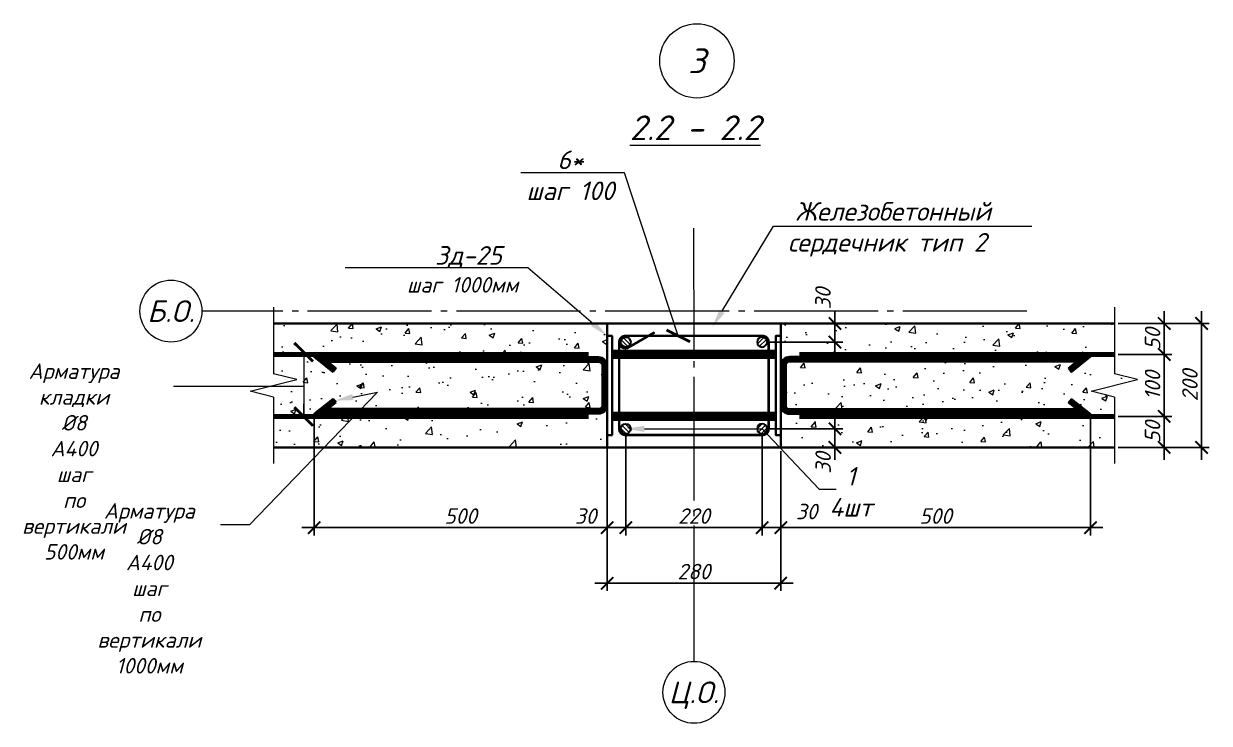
# Model space of a CAD drawing. Header units: millimetres. Extents: x -1807136 to 209800, y 0 to 410608.
# Drawn here: x 15975 to 17887, y 33328 to 34458 of the extents above; entities that cross this region are included whole.
import ezdxf
from ezdxf import colors
from ezdxf.entities.mleader import LeaderData, LeaderLine
from ezdxf.enums import TextEntityAlignment as Align
from ezdxf.math import Vec2, Vec3

# ---------------------------------------------------------------- set-up
doc = ezdxf.new("R2010")
doc.units = ezdxf.units.MM
doc.header["$PDMODE"] = 3
doc.linetypes.add('GOST2.303 5', pattern=[24, 20, -1.5, 1, -1.5])
doc.layers.get('0').update_dxf_attribs({"lineweight": 5})
doc.layers.get('Defpoints').update_dxf_attribs({"lineweight": 0})
for name, color, linetype, lineweight in [('!!!Металл разрез', 7, 'Continuous', 35), ('#Dimensions', 7, 'Continuous', 9), ('#Арматура', 152, 'Continuous', 30), ('#Бетон разрез', 22, 'Continuous', 40), ('#Выноски', 7, 'Continuous', 15), ('#Газобетон', 152, 'Continuous', 35), ('#Оси', 7, 'Continuous', 9), ('k_ Каркасы', 66, 'Continuous', 0), ('k_ Размеры', 7, 'Continuous', 15)]:
    doc.layers.add(name, color=color, linetype=linetype, lineweight=lineweight)
doc.layers.add('#Hatch', color=252, linetype='Continuous', lineweight=5, true_color=0x696969)
doc.layers.add('#Арматура вид_2', color=7, linetype='Continuous', lineweight=35, true_color=0x616161)
doc.styles.add('GOST 2.304', font='isocpeui.ttf')
doc.styles.get("Standard").update_dxf_attribs({"font": 'arial.ttf'})
doc.styles.add('STEP PR', font='isocpeui.ttf')
doc.dimstyles.new('SPDS', dxfattribs={"dimscale": 10, "dimtxt": 2.5, "dimasz": 2, "dimexe": 1.25, "dimexo": 0.625, "dimtad": 1, "dimdec": 0, "dimrnd": 0.001, "dimtxsty": 'STEP PR', "dimblk": 'ARCHTICK', "dimcen": 2.5, "dimdle": 2, "dimclrd": 256, "dimclre": 256, "dimclrt": 7, "dimadec": 0, "dimazin": 2, "dimtfac": 0.75, "dimtdec": 0, "dimtmove": 1, "dimatfit": 3, "dimfxl": 1, "dimtolj": 1, "dimarcsym": 1})

# ---------------------------------------------------------------- blocks, each defined once
blk = doc.blocks.new('*U29')
at = {"layer": '#Арматура', "lineweight": 0}
h = blk.add_hatch(dxfattribs=at)
h.set_pattern_fill('ANSI31', scale=1.6)
edge = h.paths.add_edge_path()
edge.add_arc((0, 8), 8, 0, 360)
blk.add_circle((0, 8), 8)
blk = doc.blocks.new('*U318')
at = {"color": 0, "linetype": 'ByBlock', "lineweight": -2}
for p, q in [((3.583, 0), (3.896, 1.25)), ((3.896, 1.25), (4.521, -1.25)), ((3.583, 0), (0, 0)), ((4.521, -1.25), (4.833, 0)), ((8.417, 0), (4.833, 0))]:
    blk.add_line(p, q, dxfattribs=at)
blk = doc.blocks.new('_ArchTick')
at = {"color": 0, "linetype": 'ByBlock', "const_width": 0.15}
blk.add_lwpolyline([(-0.5, -0.5), (0.5, 0.5)], dxfattribs=at)
blk = doc.blocks.new('_None')
blk = doc.blocks.new('*D319')
at = {"layer": 'Defpoints', "color": 0, "transparency": 16777216}
for p in [(17734.1, 33973.7), (17734.1, 33923.7), (17814.4, 33923.7)]:
    blk.add_point(p, dxfattribs=at)
at = {"layer": 'k_ Размеры', "lineweight": -2, "transparency": 16777216}
for p, q in [((17814.4, 33993.7), (17814.4, 33903.7)), ((17740.3, 33973.7), (17826.9, 33973.7)), ((17740.3, 33923.7), (17826.9, 33923.7))]:
    blk.add_line(p, q, dxfattribs=at)
at = {"layer": 'k_ Размеры', "lineweight": -2, "transparency": 16777216, "xscale": 20, "yscale": 20, "zscale": 20}
for p, rotation in [((17814.4, 33973.7), 90), ((17814.4, 33923.7), 270)]:
    blk.add_blockref('_ArchTick', p, dxfattribs=dict(at, rotation=rotation))
at = {"layer": 'k_ Размеры', "color": 7, "transparency": 16777216, "insert": (17795.7, 33948.7), "char_height": 25, "attachment_point": 5, "rotation": 90, "style": 'STEP PR'}
blk.add_mtext('\\A1;50', dxfattribs=at)
blk = doc.blocks.new('*D320')
at = {"layer": 'Defpoints', "color": 0, "transparency": 16777216}
for p in [(17734.1, 33923.7), (17734.1, 33823.7), (17814.4, 33823.7)]:
    blk.add_point(p, dxfattribs=at)
at = {"layer": 'k_ Размеры', "lineweight": -2, "transparency": 16777216}
for p, q in [((17814.4, 33943.7), (17814.4, 33803.7)), ((17740.3, 33923.7), (17826.9, 33923.7)), ((17740.3, 33823.7), (17826.9, 33823.7))]:
    blk.add_line(p, q, dxfattribs=at)
at = {"layer": 'k_ Размеры', "lineweight": -2, "transparency": 16777216, "xscale": 20, "yscale": 20, "zscale": 20}
for p, rotation in [((17814.4, 33923.7), 90), ((17814.4, 33823.7), 270)]:
    blk.add_blockref('_ArchTick', p, dxfattribs=dict(at, rotation=rotation))
at = {"layer": 'k_ Размеры', "color": 7, "transparency": 16777216, "insert": (17795.7, 33873.7), "char_height": 25, "attachment_point": 5, "rotation": 90, "style": 'STEP PR'}
blk.add_mtext('\\A1;100', dxfattribs=at)
blk = doc.blocks.new('*D321')
at = {"layer": 'Defpoints', "color": 0, "transparency": 16777216}
for p in [(17734.1, 33823.7), (17734.1, 33773.7), (17814.4, 33773.7)]:
    blk.add_point(p, dxfattribs=at)
at = {"layer": 'k_ Размеры', "lineweight": -2, "transparency": 16777216}
for p, q in [((17814.4, 33843.7), (17814.4, 33753.7)), ((17740.3, 33823.7), (17826.9, 33823.7)), ((17740.3, 33773.7), (17826.9, 33773.7))]:
    blk.add_line(p, q, dxfattribs=at)
at = {"layer": 'k_ Размеры', "lineweight": -2, "transparency": 16777216, "xscale": 20, "yscale": 20, "zscale": 20}
for p, rotation in [((17814.4, 33823.7), 90), ((17814.4, 33773.7), 270)]:
    blk.add_blockref('_ArchTick', p, dxfattribs=dict(at, rotation=rotation))
at = {"layer": 'k_ Размеры', "color": 7, "transparency": 16777216, "insert": (17795.7, 33798.7), "char_height": 25, "attachment_point": 5, "rotation": 90, "style": 'STEP PR'}
blk.add_mtext('\\A1;50', dxfattribs=at)
blk = doc.blocks.new('*D322')
at = {"layer": 'Defpoints', "color": 0, "transparency": 16777216}
for p in [(17734.1, 33973.7), (17734.1, 33773.7), (17874.7, 33773.7)]:
    blk.add_point(p, dxfattribs=at)
at = {"layer": 'k_ Размеры', "lineweight": -2, "transparency": 16777216}
for p, q in [((17874.7, 33993.7), (17874.7, 33753.7)), ((17740.3, 33973.7), (17887.2, 33973.7)), ((17740.3, 33773.7), (17887.2, 33773.7))]:
    blk.add_line(p, q, dxfattribs=at)
at = {"layer": 'k_ Размеры', "lineweight": -2, "transparency": 16777216, "xscale": 20, "yscale": 20, "zscale": 20}
for p, rotation in [((17874.7, 33973.7), 90), ((17874.7, 33773.7), 270)]:
    blk.add_blockref('_ArchTick', p, dxfattribs=dict(at, rotation=rotation))
at = {"layer": 'k_ Размеры', "color": 7, "transparency": 16777216, "insert": (17855.9, 33873.7), "char_height": 25, "attachment_point": 5, "rotation": 90, "style": 'STEP PR'}
blk.add_mtext('\\A1;200', dxfattribs=at)
blk = doc.blocks.new('*D323')
at = {"layer": 'Defpoints', "color": 0, "transparency": 16777216}
for p in [(16945.9, 33803.7), (16915.9, 33773.7), (16945.9, 33644.1)]:
    blk.add_point(p, dxfattribs=at)
at = {"layer": 'k_ Размеры', "lineweight": -2, "transparency": 16777216}
for p, q in [((16945.9, 33797.4), (16945.9, 33631.6)), ((16915.9, 33767.4), (16915.9, 33631.6)), ((16895.9, 33644.1), (16965.9, 33644.1))]:
    blk.add_line(p, q, dxfattribs=at)
at = {"layer": 'k_ Размеры', "lineweight": -2, "transparency": 16777216, "xscale": 20, "yscale": 20, "zscale": 20, "rotation": 180}
blk.add_blockref('_ArchTick', (16915.9, 33644.1), dxfattribs=at)
at = {"layer": 'k_ Размеры', "lineweight": -2, "transparency": 16777216, "xscale": 20, "yscale": 20, "zscale": 20}
blk.add_blockref('_ArchTick', (16945.9, 33644.1), dxfattribs=at)
at = {"layer": 'k_ Размеры', "color": 7, "transparency": 16777216, "insert": (16881.2, 33662.8), "char_height": 25, "attachment_point": 5, "style": 'STEP PR'}
blk.add_mtext('\\A1;30', dxfattribs=at)
blk = doc.blocks.new('*D324')
at = {"layer": 'Defpoints', "color": 0, "transparency": 16777216}
for p in [(16945.9, 33803.7), (17165.9, 33803.7), (17165.9, 33644.1)]:
    blk.add_point(p, dxfattribs=at)
at = {"layer": 'k_ Размеры', "lineweight": -2, "transparency": 16777216}
for p, q in [((16945.9, 33797.4), (16945.9, 33631.6)), ((17165.9, 33797.4), (17165.9, 33631.6)), ((16925.9, 33644.1), (17185.9, 33644.1))]:
    blk.add_line(p, q, dxfattribs=at)
at = {"layer": 'k_ Размеры', "lineweight": -2, "transparency": 16777216, "xscale": 20, "yscale": 20, "zscale": 20, "rotation": 180}
blk.add_blockref('_ArchTick', (16945.9, 33644.1), dxfattribs=at)
at = {"layer": 'k_ Размеры', "lineweight": -2, "transparency": 16777216, "xscale": 20, "yscale": 20, "zscale": 20}
blk.add_blockref('_ArchTick', (17165.9, 33644.1), dxfattribs=at)
at = {"layer": 'k_ Размеры', "color": 7, "transparency": 16777216, "insert": (17055.9, 33662.8), "char_height": 25, "attachment_point": 5, "style": 'STEP PR'}
blk.add_mtext('\\A1;220', dxfattribs=at)
blk = doc.blocks.new('*D325')
at = {"layer": 'Defpoints', "color": 0, "transparency": 16777216}
for p in [(17165.9, 33803.7), (17195.9, 33773.7), (17195.9, 33644.1)]:
    blk.add_point(p, dxfattribs=at)
at = {"layer": 'k_ Размеры', "lineweight": -2, "transparency": 16777216}
for p, q in [((17165.9, 33797.4), (17165.9, 33631.6)), ((17195.9, 33767.4), (17195.9, 33631.6)), ((17145.9, 33644.1), (17215.9, 33644.1))]:
    blk.add_line(p, q, dxfattribs=at)
at = {"layer": 'k_ Размеры', "lineweight": -2, "transparency": 16777216, "xscale": 20, "yscale": 20, "zscale": 20, "rotation": 180}
blk.add_blockref('_ArchTick', (17165.9, 33644.1), dxfattribs=at)
at = {"layer": 'k_ Размеры', "lineweight": -2, "transparency": 16777216, "xscale": 20, "yscale": 20, "zscale": 20}
blk.add_blockref('_ArchTick', (17195.9, 33644.1), dxfattribs=at)
at = {"layer": 'k_ Размеры', "color": 7, "transparency": 16777216, "insert": (17237.6, 33670.1), "char_height": 25, "attachment_point": 5, "style": 'STEP PR'}
blk.add_mtext('\\A1;30', dxfattribs=at)
blk = doc.blocks.new('*D326')
at = {"layer": 'Defpoints', "color": 0, "transparency": 16777216}
for p in [(16915.9, 33773.7), (17195.9, 33773.7), (17195.9, 33554.4)]:
    blk.add_point(p, dxfattribs=at)
at = {"layer": 'k_ Размеры', "lineweight": -2, "transparency": 16777216}
for p, q in [((16915.9, 33767.4), (16915.9, 33541.9)), ((17195.9, 33767.4), (17195.9, 33541.9)), ((16895.9, 33554.4), (17215.9, 33554.4))]:
    blk.add_line(p, q, dxfattribs=at)
at = {"layer": 'k_ Размеры', "lineweight": -2, "transparency": 16777216, "xscale": 20, "yscale": 20, "zscale": 20, "rotation": 180}
blk.add_blockref('_ArchTick', (16915.9, 33554.4), dxfattribs=at)
at = {"layer": 'k_ Размеры', "lineweight": -2, "transparency": 16777216, "xscale": 20, "yscale": 20, "zscale": 20}
blk.add_blockref('_ArchTick', (17195.9, 33554.4), dxfattribs=at)
at = {"layer": 'k_ Размеры', "color": 7, "transparency": 16777216, "insert": (17055.9, 33573.2), "char_height": 25, "attachment_point": 5, "style": 'STEP PR'}
blk.add_mtext('\\A1;280', dxfattribs=at)
blk = doc.blocks.new('*D327')
at = {"layer": 'Defpoints', "color": 0, "transparency": 16777216}
for p in [(17195.9, 33973.7), (17166.4, 33943.7), (17283.4, 33943.7)]:
    blk.add_point(p, dxfattribs=at)
at = {"layer": 'k_ Размеры', "lineweight": -2, "transparency": 16777216}
for p, q in [((17283.4, 33993.7), (17283.4, 33923.7)), ((17202.1, 33973.7), (17295.9, 33973.7)), ((17172.7, 33943.7), (17295.9, 33943.7))]:
    blk.add_line(p, q, dxfattribs=at)
at = {"layer": 'k_ Размеры', "lineweight": -2, "transparency": 16777216, "xscale": 20, "yscale": 20, "zscale": 20}
for p, rotation in [((17283.4, 33973.7), 90), ((17283.4, 33943.7), 270)]:
    blk.add_blockref('_ArchTick', p, dxfattribs=dict(at, rotation=rotation))
at = {"layer": 'k_ Размеры', "color": 7, "transparency": 16777216, "insert": (17264, 34014.1), "char_height": 25, "attachment_point": 5, "rotation": 90, "style": 'STEP PR'}
blk.add_mtext('\\A1;30', dxfattribs=at)
blk = doc.blocks.new('*D328')
at = {"layer": 'Defpoints', "color": 0, "transparency": 16777216}
for p in [(17166.4, 33803.7), (17165.9, 33773.7), (17283.4, 33773.7)]:
    blk.add_point(p, dxfattribs=at)
at = {"layer": 'k_ Размеры', "lineweight": -2, "transparency": 16777216}
for p, q in [((17283.4, 33823.7), (17283.4, 33753.7)), ((17172.7, 33803.7), (17295.9, 33803.7)), ((17172.1, 33773.7), (17295.9, 33773.7))]:
    blk.add_line(p, q, dxfattribs=at)
at = {"layer": 'k_ Размеры', "lineweight": -2, "transparency": 16777216, "xscale": 20, "yscale": 20, "zscale": 20}
for p, rotation in [((17283.4, 33803.7), 90), ((17283.4, 33773.7), 270)]:
    blk.add_blockref('_ArchTick', p, dxfattribs=dict(at, rotation=rotation))
at = {"layer": 'k_ Размеры', "color": 7, "transparency": 16777216, "insert": (17264.3, 33748.5), "char_height": 25, "attachment_point": 5, "rotation": 90, "style": 'STEP PR'}
blk.add_mtext('\\A1;30', dxfattribs=at)
blk = doc.blocks.new('*U265')
at = {"color": 0, "linetype": 'ByBlock', "lineweight": -2}
blk.add_circle((0, 0), 6, dxfattribs=at)
blk.add_attdef('Узел', text='', height=4, dxfattribs=at).set_placement((0, 0), align=Align.MIDDLE_CENTER)
blk = doc.blocks.new('*D476')
at = {"layer": 'Defpoints', "color": 0, "transparency": 16777216}
for p in [(16915.9, 33841.7), (16443.4, 33827.7), (16915.9, 33644.1)]:
    blk.add_point(p, dxfattribs=at)
at = {"layer": 'k_ Размеры', "lineweight": -2, "transparency": 16777216}
for p, q in [((16915.9, 33835.4), (16915.9, 33631.6)), ((16443.4, 33821.4), (16443.4, 33631.6)), ((16423.4, 33644.1), (16935.9, 33644.1))]:
    blk.add_line(p, q, dxfattribs=at)
at = {"layer": 'k_ Размеры', "lineweight": -2, "transparency": 16777216, "xscale": 20, "yscale": 20, "zscale": 20, "rotation": 180}
blk.add_blockref('_ArchTick', (16443.4, 33644.1), dxfattribs=at)
at = {"layer": 'k_ Размеры', "lineweight": -2, "transparency": 16777216, "xscale": 20, "yscale": 20, "zscale": 20}
blk.add_blockref('_ArchTick', (16915.9, 33644.1), dxfattribs=at)
at = {"layer": 'k_ Размеры', "color": 7, "transparency": 16777216, "insert": (16679.6, 33662.8), "char_height": 25, "attachment_point": 5, "style": 'STEP PR'}
blk.add_mtext('\\A1;500', dxfattribs=at)
blk = doc.blocks.new('*D477')
at = {"layer": 'Defpoints', "color": 0, "transparency": 16777216}
for p in [(17695.4, 33827.7), (17195.9, 33773.7), (17695.4, 33644.1)]:
    blk.add_point(p, dxfattribs=at)
at = {"layer": 'k_ Размеры', "lineweight": -2, "transparency": 16777216}
for p, q in [((17695.4, 33821.4), (17695.4, 33631.6)), ((17195.9, 33767.4), (17195.9, 33631.6)), ((17175.9, 33644.1), (17715.4, 33644.1))]:
    blk.add_line(p, q, dxfattribs=at)
at = {"layer": 'k_ Размеры', "lineweight": -2, "transparency": 16777216, "xscale": 20, "yscale": 20, "zscale": 20, "rotation": 180}
blk.add_blockref('_ArchTick', (17195.9, 33644.1), dxfattribs=at)
at = {"layer": 'k_ Размеры', "lineweight": -2, "transparency": 16777216, "xscale": 20, "yscale": 20, "zscale": 20}
blk.add_blockref('_ArchTick', (17695.4, 33644.1), dxfattribs=at)
at = {"layer": 'k_ Размеры', "color": 7, "transparency": 16777216, "insert": (17445.7, 33662.8), "char_height": 25, "attachment_point": 5, "style": 'STEP PR'}
blk.add_mtext('\\A1;500', dxfattribs=at)

msp = doc.modelspace()

# ---------------------------------------------------------------- hatches: boundary and pattern name
at = {"layer": '#Hatch'}
h = msp.add_hatch(dxfattribs=at)
h.set_pattern_fill('AR-CONC', color=256, scale=0.5)
h.set_pattern_definition([(50, (-1485.6, -5062.62), (91.09233, -7.96954), [9.525, -104.775]), (355, (-1485.6, -5062.62), (-17.62171, 95.52842), [7.62, -83.8203]), (100.45144, (-1478.01, -5063.28), (73.47062, 87.55888), [8.095, -89.04512]), (46.1842, (-1485.6, -5037.22), (135.53952, -21.02116), [14.2875, -157.1625]), (96.63556, (-1474.31, -5038.97), (118.70207, 123.71306), [12.1425, -133.5678]), (351.18415, (-1485.6, -5037.22), (118.70207, 123.71306), [11.43, -125.72987]), (21, (-1472.9, -5043.57), (75.8072, -51.1326), [9.525, -104.775]), (326, (-1472.9, -5043.57), (30.90101, 92.09398), [7.62, -83.82]), (71.45144, (-1466.59, -5047.83), (106.70821, 40.96138), [8.095, -89.04497]), (37.5, (-1485.603, -5062.62), (1.544302, 42.27752), [0, -82.804, 0, -85.09, 0, -84.1375]), (7.5, (-1485.603, -5062.62), (33.40983, 50.090287), [0, -48.514, 0, -80.899, 0, -32.0675]), (327.5, (-1513.924, -5062.62), (67.795298, -2.864372), [0, -31.75, 0, -99.06, 0, -131.445]), (317.5, (-1526.624, -5062.62), (74.06459, 12.713246), [0, -41.275, 0, -65.786, 0, -93.345])])
h.paths.add_polyline_path([(16915.8944, 33773.67227), (16915.8944, 33973.67227), (16377.71935, 33973.67227), (16377.71935, 33892.42227), (16415.21935, 33883.04727), (16340.21935, 33864.29727), (16377.71935, 33854.92227), (16377.71935, 33773.67227)])
h.paths.add_polyline_path([(17734.06944, 33773.67227), (17734.06944, 33854.92227), (17696.56944, 33864.29727), (17771.56944, 33883.04727), (17734.06944, 33892.42227), (17734.06944, 33973.67227), (17195.8944, 33973.67227), (17195.8944, 33773.67227)])

# ---------------------------------------------------------------- linework, layer by layer
at = {"layer": '!!!Металл разрез'}
for points in [[(16915.8944, 33953.67227), (16923.8944, 33953.67227), (16923.8944, 33793.67227), (16915.8944, 33793.67227)], [(17195.8944, 33953.67227), (17187.8944, 33953.67227), (17187.8944, 33793.67227), (17195.8944, 33793.67227)]]:
    msp.add_lwpolyline(points, close=True, dxfattribs=at)
at = {"layer": '#Арматура', "const_width": 8}
for points in [[(16885.8944, 33923.67227), (16377.71935, 33923.67227)], [(17225.8944, 33923.67227), (17734.06944, 33923.67227)], [(16885.8944, 33823.67227), (16377.71935, 33823.67227)], [(17225.8944, 33823.67227), (17734.06944, 33823.67227)]]:
    msp.add_lwpolyline(points, dxfattribs=at)
at = {"layer": '#Арматура'}
for points in [[(17187.8944, 33929.67227), (16925.8944, 33929.67227)], [(17187.8944, 33917.67227), (16923.8944, 33917.67227)], [(16478.77705, 33901.37018), (16473.7522, 33895.14516)], [(17660.01174, 33901.37018), (17665.0366, 33895.14516)], [(16478.77705, 33845.97436), (16473.7522, 33852.19937)], [(17660.01174, 33845.97436), (17665.0366, 33852.19937)], [(17187.8944, 33829.67227), (16923.8944, 33829.67227)], [(17187.8944, 33817.67227), (16923.8944, 33817.67227)]]:
    msp.add_lwpolyline(points, dxfattribs=at)
for points in [[(16473.7522, 33895.14516), (16443.36693, 33919.67227), (16901.8944, 33919.67227, -0.4142135624), (16915.8944, 33905.67227), (16915.8944, 33841.67227, -0.4142135624), (16901.8944, 33827.67227), (16443.36693, 33827.67227), (16473.7522, 33852.19937)], [(16478.77705, 33901.37018), (16466.01437, 33911.67227), (16901.8944, 33911.67227, -0.4142135624), (16907.8944, 33905.67227), (16907.8944, 33841.67227, -0.4142135624), (16901.8944, 33835.67227), (16466.01437, 33835.67227), (16478.77705, 33845.97436)], [(17665.0366, 33895.14516), (17695.42186, 33919.67227), (17209.8944, 33919.67227, 0.4142135624), (17195.8944, 33905.67227), (17195.8944, 33841.67227, 0.4142135624), (17209.8944, 33827.67227), (17695.42186, 33827.67227), (17665.0366, 33852.19937)], [(17660.01174, 33901.37018), (17672.77443, 33911.67227), (17209.8944, 33911.67227, 0.4142135624), (17203.8944, 33905.67227), (17203.8944, 33841.67227, 0.4142135624), (17209.8944, 33835.67227), (17672.77443, 33835.67227), (17660.01174, 33845.97436)]]:
    msp.add_lwpolyline(points, format="xyb", dxfattribs=at)
at = {"layer": '#Арматура вид_2', "color": 7, "true_color": 0xffffff, "const_width": 12}
for points in [[(17187.8944, 33923.67227), (16923.8944, 33923.67227)], [(17187.8944, 33823.67227), (16923.8944, 33823.67227)]]:
    msp.add_lwpolyline(points, dxfattribs=at)
at = {"layer": '#Арматура вид_2'}
for points in [[(16476.26462, 33898.25767, 8, 8, 0), (16454.69065, 33915.67227, 8, 8, 0), (16901.8944, 33915.67227, 8, 8, -0.4142135624), (16911.8944, 33905.67227, 8, 8, 0), (16911.8944, 33841.67227, 8, 8, -0.4142135624), (16901.8944, 33831.67227, 8, 8, 0), (16454.69065, 33831.67227, 8, 8, 0), (16476.26462, 33849.08686, 8, 8, 0)], [(17662.52417, 33898.25767, 8, 8, 0), (17684.09814, 33915.67227, 8, 8, 0), (17209.8944, 33915.67227, 8, 8, 0.4142135624), (17199.8944, 33905.67227, 8, 8, 0), (17199.8944, 33841.67227, 8, 8, 0.4142135624), (17209.8944, 33831.67227, 8, 8, 0), (17684.09814, 33831.67227, 8, 8, 0), (17662.52417, 33849.08686, 8, 8, 0)]]:
    msp.add_lwpolyline(points, format="xyseb", dxfattribs=at)
at = {"layer": '#Бетон разрез'}
msp.add_lwpolyline([(16915.8944, 33773.67227), (17195.8944, 33773.67227), (17195.8944, 33973.67227), (16915.8944, 33973.67227)], close=True, dxfattribs=at)
at = {"layer": '#Газобетон'}
for points in [[(16915.8944, 33973.67227), (16377.71935, 33973.67227)], [(17195.8944, 33973.67227), (17734.06944, 33973.67227)], [(16915.8944, 33773.67227), (16377.71935, 33773.67227)], [(17195.8944, 33773.67227), (17734.06944, 33773.67227)]]:
    msp.add_lwpolyline(points, dxfattribs=at)
at = {"layer": '#Оси', "linetype": 'GOST2.303 5', "ltscale": 10}
for points in [[(17055.44675, 34127.82158), (17055.8944, 33478.25989), (17055.8944, 33428.25989)], [(17592.79325, 33993.67227), (16312.29522, 33993.67227), (16262.29522, 33993.67227)]]:
    msp.add_lwpolyline(points, dxfattribs=at)
at = {"layer": '#Оси', "linetype": 'Continuous', "ltscale": 100}
for centre in [(16212.29522, 33993.67227), (17055.8944, 33378.25989)]:
    msp.add_circle(centre, 50, dxfattribs=at)
at = {"layer": 'k_ Каркасы', "const_width": 4}
msp.add_lwpolyline([(16935.38106, 33943.67227), (16935.38106, 33803.67227, 0.4142135624), (16945.38106, 33793.67227), (17166.40774, 33793.67227, 0.4142135624), (17176.40774, 33803.67227), (17176.40774, 33943.67227, 0.4142135624), (17166.40774, 33953.67227), (16945.38106, 33953.67227, 0.4142135624), (16935.38106, 33943.67227, 0.4142135624), (16945.38106, 33933.67227, 0.0984914033), (16949.20789, 33934.43347), (16992.50916, 33959.43347)], format="xyb", dxfattribs=at)

# ---------------------------------------------------------------- block references
at = {"layer": '#Арматура', "rotation": 89.99999999999999}
for p in [(16953.8944, 33943.67227), (16953.8944, 33803.67227)]:
    msp.add_blockref('*U29', p, dxfattribs=at)
at = {"layer": '#Арматура', "xscale": -1, "rotation": 270}
for p in [(17157.8944, 33943.67227), (17157.8944, 33803.67227)]:
    msp.add_blockref('*U29', p, dxfattribs=at)
at = {"layer": '#Выноски', "xscale": 29.99999999999999, "yscale": 29.99999999999999, "zscale": 29.99999999999999, "rotation": 89.9999999999377}
msp.add_blockref('_ArchTick', (16426.37229, 33823.67227), dxfattribs=at)
ref = msp.add_blockref('*U265', (17060.66045, 34397.68394), dxfattribs=dict(xscale=10, yscale=10, zscale=10))
ref.add_attrib('Узел', '3', dxfattribs={"color": 0, "linetype": 'ByBlock', "lineweight": -2, "height": 40, "style": 'STEP PR'}).set_placement((17060.66045, 34397.68394), align=Align.MIDDLE_CENTER)
at = {"xscale": -30, "yscale": -30, "zscale": -30, "rotation": 270}
for p in [(16377.71935, 33747.42227), (17734.06944, 33747.42227)]:
    msp.add_blockref('*U318', p, dxfattribs=at)

# ---------------------------------------------------------------- texts
at = {"layer": '#Dimensions', "style": 'STEP PR'}
msp.add_text('%%U2.2 - 2.2', height=40, dxfattribs=at).set_placement((17057.77337, 34269.67892), align=Align.CENTER)
at = {"layer": '#Оси', "linetype": 'Continuous', "ltscale": 100, "style": 'GOST 2.304'}
for s, p in [('Б.О.', (16212.29522, 33993.67227)), ('Ц.О.', (17055.8944, 33378.25989))]:
    msp.add_text(s, height=35, dxfattribs=at).set_placement(p, align=Align.MIDDLE_CENTER)

# ---------------------------------------------------------------- dimensions: what is measured, and where the dimension line sits
at = {"layer": 'k_ Размеры'}
for base, p1, p2, picture, middle in [((17283.42195, 33943.67227), (17195.8944, 33973.67227), (17166.40774, 33943.67227), '*D327', (17282.756, 34014.06674)), ((17283.42195, 33773.67227), (17166.40774, 33803.67227), (17165.8944, 33773.67227), '*D328', (17283.06687, 33748.45188))]:
    dim = msp.add_linear_dim(base=base, p1=p1, p2=p2, angle=90, dimstyle='SPDS', dxfattribs=at)
    dim.commit()
    dim.dimension.update_dxf_attribs({"geometry": picture, "text_midpoint": middle, "dimtype": 160})
for base, p1, p2, picture, middle in [((17814.4299, 33923.67227), (17734.06944, 33973.67227), (17734.06944, 33923.67227), '*D319', (17795.6799, 33948.67227)), ((17874.66881, 33773.67227), (17734.06944, 33973.67227), (17734.06944, 33773.67227), '*D322', (17855.91881, 33873.67227)), ((17814.4299, 33823.67227), (17734.06944, 33923.67227), (17734.06944, 33823.67227), '*D320', (17795.6799, 33873.67227)), ((17814.4299, 33773.67227), (17734.06944, 33823.67227), (17734.06944, 33773.67227), '*D321', (17795.6799, 33798.67227))]:
    dim = msp.add_linear_dim(base=base, p1=p1, p2=p2, angle=90, dimstyle='SPDS', dxfattribs=at)
    dim.commit()
    dim.dimension.update_dxf_attribs({"geometry": picture, "text_midpoint": middle})
dim = msp.add_linear_dim(base=(16915.8944, 33644.06204), p1=(16443.36693, 33827.67227), p2=(16915.8944, 33841.67227), text='500', dimstyle='SPDS', dxfattribs=at)
dim.commit()
dim.dimension.update_dxf_attribs({"geometry": '*D476', "text_midpoint": (16679.63066, 33662.81204)})
for base, p1, p2, picture, middle in [((17695.42186, 33644.06204), (17195.8944, 33773.67227), (17695.42186, 33827.67227), '*D477', (17445.65813, 33662.81204)), ((17165.8944, 33644.06204), (16945.8944, 33803.67227), (17165.8944, 33803.67227), '*D324', (17055.8944, 33662.81204)), ((17195.8944, 33554.40891), (16915.8944, 33773.67227), (17195.8944, 33773.67227), '*D326', (17055.8944, 33573.15891))]:
    dim = msp.add_linear_dim(base=base, p1=p1, p2=p2, dimstyle='SPDS', dxfattribs=at)
    dim.commit()
    dim.dimension.update_dxf_attribs({"geometry": picture, "text_midpoint": middle})
for base, p1, p2, picture, middle in [((16945.8944, 33644.06204), (16915.8944, 33773.67227), (16945.8944, 33803.67227), '*D323', (16881.24608, 33644.06204)), ((17195.8944, 33644.06204), (17165.8944, 33803.67227), (17195.8944, 33773.67227), '*D325', (17237.644, 33651.34517))]:
    dim = msp.add_linear_dim(base=base, p1=p1, p2=p2, dimstyle='SPDS', dxfattribs=at)
    dim.commit()
    dim.dimension.update_dxf_attribs({"geometry": picture, "text_midpoint": middle, "dimtype": 160})

# ---------------------------------------------------------------- leaders
at = {"layer": '#Выноски'}
ml = msp.add_multileader_mtext('Standard', dxfattribs=at)
ml.set_content('\\A1;6*\\Pшаг 100', color=256, style='STEP PR')
ml.set_leader_properties(color=256, linetype='ByLayer', lineweight=-1)
ml.set_arrow_properties(name='ARCHTICK')
ml.build(insert=Vec2(0, 0))
ml.multileader.update_dxf_attribs({"text_left_attachment_type": 6, "text_right_attachment_type": 6, "dogleg_length": 0, "arrow_head_size": 30, "scale": 0.1})
ctx = ml.context
ctx.base_point, ctx.scale, ctx.char_height, ctx.arrow_head_size, ctx.landing_gap_size, ctx.plane_origin = Vec3(16769.24041, 34216.88861), 0.1, 30, 30, 12.5, Vec3(17985.06312, 33140.03768)
ctx.left_attachment, ctx.right_attachment, ctx.text_align_type = 6, 6, 1
notes = []
notes.append((ctx, [(1, (1, 1, 0), (16943.94496, 34216.88861), (-1, 0), 0, [(1, [(17030.663, 33953.67042)], 0, [])])]))
ctx.mtext.insert, ctx.mtext.rotation, ctx.mtext.alignment, ctx.mtext.flow_direction = Vec3(16856.59268, 34252.88861), 6.2831853072, 2, 5
ml = msp.add_multileader_mtext('Standard', dxfattribs=at)
ml.set_content('\\A1; Железобетонный \\Pсердечник тип 2        ', color=256, style='STEP PR')
ml.set_leader_properties(color=256, linetype='ByLayer', lineweight=-1)
ml.build(insert=Vec2(0, 0))
ml.multileader.update_dxf_attribs({"text_left_attachment_type": 6, "text_right_attachment_type": 6, "dogleg_length": 0, "arrow_head_size": 30, "scale": 0.1})
ctx = ml.context
ctx.base_point, ctx.scale, ctx.char_height, ctx.arrow_head_size, ctx.landing_gap_size, ctx.plane_origin = Vec3(17184.02729, 34130.752), 0.1, 30, 30, 12.5, Vec3(20335.48869, 32996.25359)
ctx.left_attachment, ctx.right_attachment, ctx.text_align_type = 6, 6, 1
notes.append((ctx, [(0, (1, 1, 0), (17184.02729, 34130.752), (1, 0), 0, [(3, [(17085.43264, 33967.24892)], 0, [])])]))
ctx.mtext.insert, ctx.mtext.rotation, ctx.mtext.alignment, ctx.mtext.flow_direction = Vec3(17367.65229, 34169.752), 6.2831853072, 2, 5
ml = msp.add_multileader_mtext('Standard', dxfattribs=at)
ml.set_content('\\A1; Зд-25\\P{\\A0;\\H0.83333x;шаг 1000мм}     ', color=256, style='STEP PR')
ml.set_leader_properties(color=256, linetype='ByLayer', lineweight=-1)
ml.build(insert=Vec2(0, 0))
ml.multileader.update_dxf_attribs({"text_left_attachment_type": 6, "text_right_attachment_type": 6, "dogleg_length": 0, "arrow_head_size": 30, "scale": 0.1})
ctx = ml.context
ctx.base_point, ctx.scale, ctx.char_height, ctx.arrow_head_size, ctx.landing_gap_size, ctx.plane_origin = Vec3(16577.22398, 34063.61919), 0.1, 30, 30, 12.5, Vec3(19565.35882, 32881.89683)
ctx.left_attachment, ctx.right_attachment, ctx.text_align_type = 6, 6, 1
notes.append((ctx, [(1, (1, 1, 0), (16788.20809, 34063.61919), (-1, 0), 0, [(3, [(16915.8944, 33953.67227)], 0, [])])]))
ctx.mtext.insert, ctx.mtext.rotation, ctx.mtext.alignment, ctx.mtext.flow_direction = Vec3(16682.71604, 34098.61917), 6.2831853072, 2, 5
ml = msp.add_multileader_mtext('Standard', dxfattribs=at)
ml.set_content('{\\H0.83333x; }', color=256, style='STEP PR')
ml.set_leader_properties(color=256, linetype='ByLayer', lineweight=-1)
ml.set_arrow_properties(name='ARCHTICK')
ml.build(insert=Vec2(0, 0))
ml.multileader.update_dxf_attribs({"text_left_attachment_type": 6, "text_right_attachment_type": 6, "dogleg_length": 0, "arrow_head_size": 30, "scale": 0.1})
ctx = ml.context
ctx.base_point, ctx.scale, ctx.char_height, ctx.arrow_head_size, ctx.landing_gap_size, ctx.plane_origin, ctx.plane_x_axis, ctx.plane_y_axis = Vec3(16426.37229, 33803.30704), 0.1, 30, 30, 12.5, Vec3(17870.55022, 36705.83281), Vec3(0, 1), Vec3(-1, 0)
ctx.left_attachment, ctx.right_attachment, ctx.text_align_type = 6, 6, 1
notes.append((ctx, [(1, (1, 1, 0), (16426.37229, 33843.83728), (0, -1), 0, [(1, [(16426.37229, 33927.49591), (16426.37229, 33823.67227)], 0, [])])]))
ctx.mtext.insert, ctx.mtext.text_direction, ctx.mtext.rotation, ctx.mtext.alignment, ctx.mtext.flow_direction = Vec3(16396.37229, 33823.57216), Vec3(0, 1), 1.5707963268, 2, 5
ml = msp.add_multileader_mtext('Standard', dxfattribs=at)
ml.set_content('{\\H0.83333x;Арматура кладки\\P%%C8 А400 \\Pшаг по вертикали 500мм}', color=256, style='STEP PR')
ml.set_leader_properties(color=256, linetype='ByLayer', lineweight=-1)
ml.set_arrow_properties(name='NONE')
ml.build(insert=Vec2(0, 0))
ml.multileader.update_dxf_attribs({"text_left_attachment_type": 6, "text_right_attachment_type": 6, "dogleg_length": 0, "arrow_head_size": 30, "scale": 0.1})
ctx = ml.context
ctx.base_point, ctx.scale, ctx.char_height, ctx.arrow_head_size, ctx.landing_gap_size, ctx.plane_origin = Vec3(15837.81864, 33871.74577), 0.1, 30, 30, 12.5, Vec3(18610.15615, 33100.06939)
ctx.left_attachment, ctx.right_attachment, ctx.text_align_type = 6, 6, 1
notes.append((ctx, [(1, (1, 1, 0), (16274.02911, 33871.74577), (-1, 0), 0, [(1, [(16426.37229, 33871.74577)], 0, [])])]))
ctx.mtext.insert, ctx.mtext.rotation, ctx.mtext.width, ctx.mtext.defined_height, ctx.mtext.alignment, ctx.mtext.flow_direction = Vec3(16055.92388, 33909.24574), 6.2831853072, 445.1670088, 219.99912, 2, 5
ml = msp.add_multileader_mtext('Standard', dxfattribs=at)
ml.set_content('{\\H0.83333x;Арматура \\P%%C8 А400 \\Pшаг по вертикали 1000мм}', color=256, style='STEP PR')
ml.set_leader_properties(color=256, linetype='ByLayer', lineweight=-1)
ml.build(insert=Vec2(0, 0))
ml.multileader.update_dxf_attribs({"text_left_attachment_type": 6, "text_right_attachment_type": 6, "dogleg_length": 0, "arrow_head_size": 30, "scale": 0.1})
ctx = ml.context
ctx.base_point, ctx.scale, ctx.char_height, ctx.arrow_head_size, ctx.landing_gap_size, ctx.plane_origin = Vec3(16015.80801, 33648.69581), 0.1, 30, 30, 12.5, Vec3(18810.25634, 32879.50269)
ctx.left_attachment, ctx.right_attachment, ctx.text_align_type = 6, 6, 1
notes.append((ctx, [(1, (1, 1, 0), (16339.02652, 33648.69581), (-1, 0), 0, [(1, [(16476.26462, 33849.08686), (16545.46117, 33862.70699)], 0, [])])]))
ctx.mtext.insert, ctx.mtext.rotation, ctx.mtext.width, ctx.mtext.defined_height, ctx.mtext.alignment, ctx.mtext.flow_direction = Vec3(16177.41727, 33683.69579), 6.2831853072, 341.3284734, 215.03261, 2, 5
ml = msp.add_multileader_mtext('Standard', dxfattribs=at)
ml.set_content('\\A1; 1\\P4шт           ', color=256, style='STEP PR')
ml.set_leader_properties(color=256, linetype='ByLayer', lineweight=-1)
ml.build(insert=Vec2(0, 0))
ml.multileader.update_dxf_attribs({"text_left_attachment_type": 6, "text_right_attachment_type": 6, "dogleg_length": 0, "arrow_head_size": 30, "scale": 0.1})
ctx = ml.context
ctx.base_point, ctx.scale, ctx.char_height, ctx.arrow_head_size, ctx.landing_gap_size, ctx.plane_origin = Vec3(17258.12528, 33705.99178), 0.1, 30, 30, 12.5, Vec3(19876.5483, 32613.73508)
ctx.left_attachment, ctx.right_attachment, ctx.text_align_type = 6, 6, 1
notes.append((ctx, [(0, (1, 1, 0), (17258.12528, 33705.99178), (1, 0), 0, [(1, [(16945.8944, 33803.67227), (17165.8944, 33803.67227)], 0, [])])]))
ctx.mtext.insert, ctx.mtext.rotation, ctx.mtext.width, ctx.mtext.alignment, ctx.mtext.flow_direction = Vec3(17308.94346, 33741.99178), 6.2831853072, 143.204417, 2, 5
for ctx, leaders in notes:
    for number, flags, end, landing, length, lines in leaders:
        leader = LeaderData()
        leader.index, (leader.has_last_leader_line, leader.has_dogleg_vector, leader.attachment_direction) = number, flags
        leader.last_leader_point, leader.dogleg_vector, leader.dogleg_length = Vec3(end), Vec3(landing), length
        for number, points, colour, breaks in lines:
            line = LeaderLine()
            line.index, line.vertices, line.color, line.breaks = number, Vec3.list(points), colors.encode_raw_color(colour), breaks
            leader.lines.append(line)
        ctx.leaders.append(leader)

doc.saveas('drawing.dxf')
